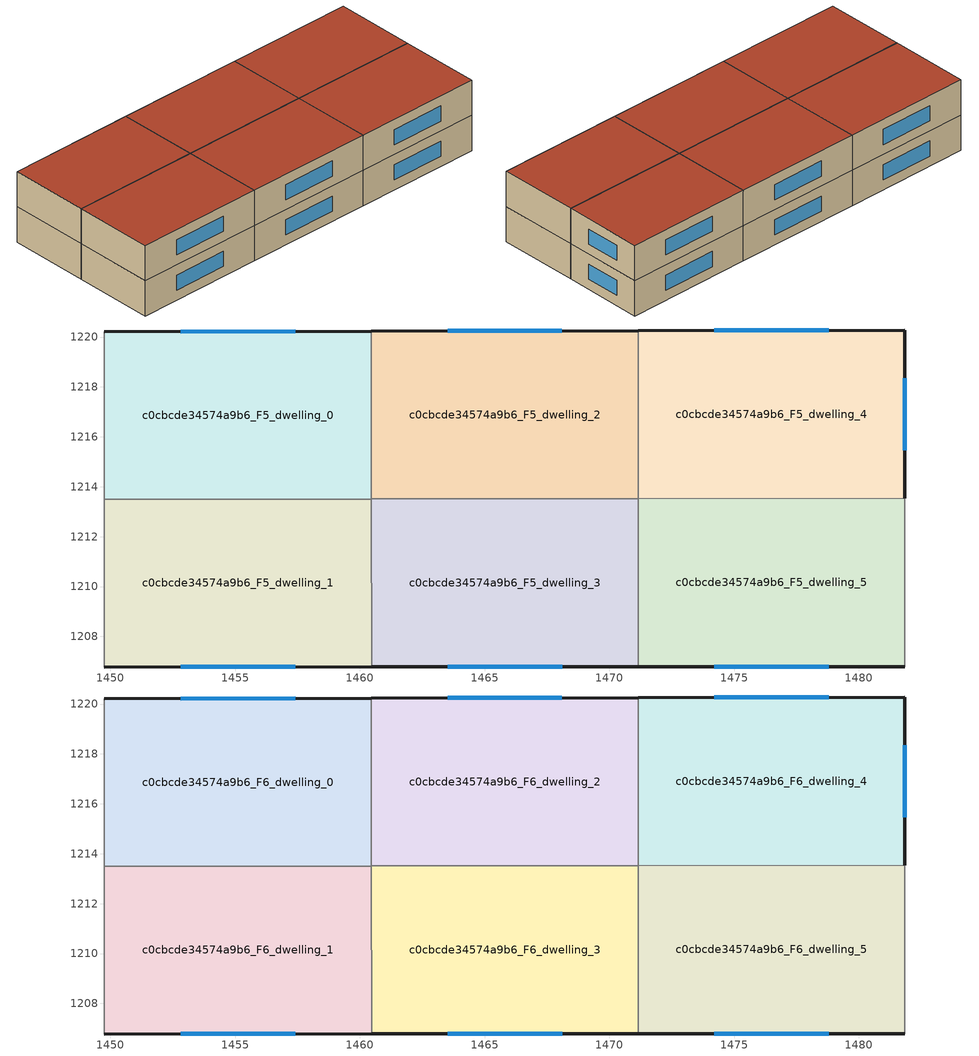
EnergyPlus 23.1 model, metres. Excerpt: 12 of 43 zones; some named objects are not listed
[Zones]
c0cbcde34574a9b6_F5_dwelling_0
 floor to c0cbcde34574a9b6_F4_dwelling_0 (EU_floor_Construction): 1460.46,1220.24 1460.46,1213.5 1449.75,1213.5 1449.75,1220.22 z15
 wall outside (EU_wall_Construction): 1460.46,1220.24 1449.75,1220.22 z15:18
 wall adiabatic (EU_wall_Construction): 1449.75,1220.22 1449.75,1213.5 z15:18
 wall to c0cbcde34574a9b6_F5_dwelling_1 (EU_wall_Construction): 1449.75,1213.5 1460.46,1213.5 z15:18
 wall to c0cbcde34574a9b6_F5_dwelling_2 (EU_wall_Construction): 1460.46,1213.51 1460.46,1220.24 z15:18
 window (EU_Window_Construction): 1457.4,1220.23 1452.81,1220.22 z15.86:17.14
c0cbcde34574a9b6_F5_dwelling_1
 floor to c0cbcde34574a9b6_F4_dwelling_1 (EU_floor_Construction): 1460.46,1213.5 1460.47,1206.78 1449.75,1206.77 1449.75,1213.5 z15
 wall outside (EU_wall_Construction): 1449.75,1206.77 1460.47,1206.78 z15:18
 wall adiabatic (EU_wall_Construction): 1449.75,1213.5 1449.75,1206.77 z15:18
 wall to c0cbcde34574a9b6_F5_dwelling_3 (EU_wall_Construction): 1460.47,1206.78 1460.46,1213.5 z15:18
 window (EU_Window_Construction): 1452.81,1206.77 1457.41,1206.78 z15.86:17.14
c0cbcde34574a9b6_F5_dwelling_2
 floor to c0cbcde34574a9b6_F4_dwelling_2 (EU_floor_Construction): 1471.16,1220.26 1471.16,1213.52 1460.46,1213.51 1460.46,1220.24 z15
 wall outside (EU_wall_Construction): 1471.16,1220.26 1460.46,1220.24 z15:18
 wall to c0cbcde34574a9b6_F5_dwelling_3 (EU_wall_Construction): 1460.46,1213.51 1471.16,1213.52 z15:18
 wall to c0cbcde34574a9b6_F5_dwelling_4 (EU_wall_Construction): 1471.16,1213.53 1471.16,1220.26 z15:18
 window (EU_Window_Construction): 1468.1,1220.26 1463.52,1220.25 z15.86:17.14
c0cbcde34574a9b6_F5_dwelling_3
 floor to c0cbcde34574a9b6_F4_dwelling_3 (EU_floor_Construction): 1471.16,1213.52 1471.16,1206.78 1460.47,1206.78 1460.46,1213.51 z15
 wall outside (EU_wall_Construction): 1460.47,1206.78 1471.16,1206.78 z15:18
 wall to c0cbcde34574a9b6_F5_dwelling_5 (EU_wall_Construction): 1471.16,1206.78 1471.16,1213.52 z15:18
 window (EU_Window_Construction): 1463.52,1206.78 1468.11,1206.78 z15.86:17.14
c0cbcde34574a9b6_F5_dwelling_4
 floor to c0cbcde34574a9b6_F4_dwelling_4 (EU_floor_Construction): 1481.84,1220.28 1481.84,1213.53 1471.16,1213.53 1471.16,1220.26 z15
 wall outside (EU_wall_Construction): 1481.84,1213.53 1481.84,1220.28 1471.16,1220.26 z15:18
 wall to c0cbcde34574a9b6_F5_dwelling_5 (EU_wall_Construction): 1471.16,1213.53 1481.84,1213.53 z15:18
 window (EU_Window_Construction): 1478.79,1220.28 1474.21,1220.27 / 1481.84,1215.46 1481.84,1218.36 z15.86:17.14
c0cbcde34574a9b6_F5_dwelling_5
 floor to c0cbcde34574a9b6_F4_dwelling_5 (EU_floor_Construction): 1481.84,1213.53 1481.84,1206.79 1471.16,1206.78 1471.16,1213.53 z15
 wall outside (EU_wall_Construction): 1471.16,1206.78 1481.84,1206.79 z15:18
 wall adiabatic (EU_wall_Construction): 1481.84,1206.79 1481.84,1213.53 z15:18
 window (EU_Window_Construction): 1474.22,1206.79 1478.79,1206.79 z15.86:17.14
c0cbcde34574a9b6_F6_dwelling_0
 floor to c0cbcde34574a9b6_F5_dwelling_0 (EU_floor_Construction): 1460.46,1220.24 1460.46,1213.5 1449.75,1213.5 1449.75,1220.22 z18
 wall outside (EU_wall_Construction): 1460.46,1220.24 1449.75,1220.22 z18:21
 wall adiabatic (EU_wall_Construction): 1449.75,1220.22 1449.75,1213.5 z18:21
 wall to c0cbcde34574a9b6_F6_dwelling_1 (EU_wall_Construction): 1449.75,1213.5 1460.46,1213.5 z18:21
 wall to c0cbcde34574a9b6_F6_dwelling_2 (EU_wall_Construction): 1460.46,1213.51 1460.46,1220.24 z18:21
 window (EU_Window_Construction): 1457.4,1220.23 1452.81,1220.22 z18.86:20.14
 roof outside (EU_roof_Construction): 1460.46,1213.5 1460.46,1220.24 1449.75,1220.22 1449.75,1213.5 z21
c0cbcde34574a9b6_F6_dwelling_1
 floor to c0cbcde34574a9b6_F5_dwelling_1 (EU_floor_Construction): 1460.46,1213.5 1460.47,1206.78 1449.75,1206.77 1449.75,1213.5 z18
 wall outside (EU_wall_Construction): 1449.75,1206.77 1460.47,1206.78 z18:21
 wall adiabatic (EU_wall_Construction): 1449.75,1213.5 1449.75,1206.77 z18:21
 wall to c0cbcde34574a9b6_F6_dwelling_3 (EU_wall_Construction): 1460.47,1206.78 1460.46,1213.5 z18:21
 window (EU_Window_Construction): 1452.81,1206.77 1457.41,1206.78 z18.86:20.14
 roof outside (EU_roof_Construction): 1460.47,1206.78 1460.46,1213.5 1449.75,1213.5 1449.75,1206.77 z21
c0cbcde34574a9b6_F6_dwelling_2
 floor to c0cbcde34574a9b6_F5_dwelling_2 (EU_floor_Construction): 1471.16,1220.26 1471.16,1213.52 1460.46,1213.51 1460.46,1220.24 z18
 wall outside (EU_wall_Construction): 1471.16,1220.26 1460.46,1220.24 z18:21
 wall to c0cbcde34574a9b6_F6_dwelling_3 (EU_wall_Construction): 1460.46,1213.51 1471.16,1213.52 z18:21
 wall to c0cbcde34574a9b6_F6_dwelling_4 (EU_wall_Construction): 1471.16,1213.53 1471.16,1220.26 z18:21
 window (EU_Window_Construction): 1468.1,1220.26 1463.52,1220.25 z18.86:20.14
 roof outside (EU_roof_Construction): 1471.16,1213.52 1471.16,1220.26 1460.46,1220.24 1460.46,1213.51 z21
c0cbcde34574a9b6_F6_dwelling_3
 floor to c0cbcde34574a9b6_F5_dwelling_3 (EU_floor_Construction): 1471.16,1213.52 1471.16,1206.78 1460.47,1206.78 1460.46,1213.51 z18
 wall outside (EU_wall_Construction): 1460.47,1206.78 1471.16,1206.78 z18:21
 wall to c0cbcde34574a9b6_F6_dwelling_5 (EU_wall_Construction): 1471.16,1206.78 1471.16,1213.52 z18:21
 window (EU_Window_Construction): 1463.52,1206.78 1468.11,1206.78 z18.86:20.14
 roof outside (EU_roof_Construction): 1471.16,1206.78 1471.16,1213.52 1460.46,1213.51 1460.47,1206.78 z21
c0cbcde34574a9b6_F6_dwelling_4
 floor to c0cbcde34574a9b6_F5_dwelling_4 (EU_floor_Construction): 1481.84,1220.28 1481.84,1213.53 1471.16,1213.53 1471.16,1220.26 z18
 wall outside (EU_wall_Construction): 1481.84,1213.53 1481.84,1220.28 1471.16,1220.26 z18:21
 wall to c0cbcde34574a9b6_F6_dwelling_5 (EU_wall_Construction): 1471.16,1213.53 1481.84,1213.53 z18:21
 window (EU_Window_Construction): 1478.79,1220.28 1474.21,1220.27 / 1481.84,1215.46 1481.84,1218.36 z18.86:20.14
 roof outside (EU_roof_Construction): 1481.84,1213.53 1481.84,1220.28 1471.16,1220.26 1471.16,1213.53 z21
c0cbcde34574a9b6_F6_dwelling_5
 floor to c0cbcde34574a9b6_F5_dwelling_5 (EU_floor_Construction): 1481.84,1213.53 1481.84,1206.79 1471.16,1206.78 1471.16,1213.53 z18
 wall outside (EU_wall_Construction): 1471.16,1206.78 1481.84,1206.79 z18:21
 wall adiabatic (EU_wall_Construction): 1481.84,1206.79 1481.84,1213.53 z18:21
 window (EU_Window_Construction): 1474.22,1206.79 1478.79,1206.79 z18.86:20.14
 roof outside (EU_roof_Construction): 1481.84,1206.79 1481.84,1213.53 1471.16,1213.53 1471.16,1206.78 z21
[Building]
EU S2 Campaign: North Axis=0; Terrain=City; Solar Distribution=FullExterior
[Site:Location]
Helsinki-Vantaa.AP: Latitude=60.317; Longitude=24.963; Time Zone=2; Elevation=54.6
[SizingPeriod:WeatherFileDays]
AnnualSizingPeriod: Begin Month=1; Begin Day of Month=1; End Month=12; End Day of Month=31; Day of Week for Start Day=Monday; Use Weather File Daylight Saving Period=No; Use Weather File Rain and Snow Indicators=No
[MATERIAL]
EU_InternalMass_Material: Roughness=MediumRough; Thickness=0.1; Conductivity=1; Density=1800; Specific Heat=900; Thermal Absorptance=0.9; Solar Absorptance=0.7; Visible Absorptance=0.7
[MATERIAL:NOMASS] Roughness=MediumRough; Thermal Absorptance=0.9; Solar Absorptance=0.7; Visible Absorptance=0.7
Name | Thermal Resistance
EU_wall_NoMass | 1.10183
EU_roof_NoMass; EU_floor_NoMass | 1.70606
[WINDOWMATERIAL:SIMPLEGLAZINGSYSTEM]
EU_Window_SimpleGlazing: UFactor=3.11035; Solar Heat Gain Coefficient=0.8; Visible Transmittance=0.8
[CONSTRUCTION]
EU_wall_Construction: EU_wall_NoMass
EU_roof_Construction: EU_roof_NoMass
EU_floor_Construction: EU_floor_NoMass
EU_Window_Construction: EU_Window_SimpleGlazing
EU_InternalMass_Construction: EU_InternalMass_Material
[ZONE] Type=1; Multiplier=1; Ceiling Height=autocalculate; Floor Area=autocalculate; Part of Total Floor Area=Yes
Name | Volume
c0cbcde34574a9b6_F5_dwelling_0; c0cbcde34574a9b6_F6_dwelling_0 | 216.108
c0cbcde34574a9b6_F5_dwelling_1; c0cbcde34574a9b6_F6_dwelling_1 | 216.114
c0cbcde34574a9b6_F5_dwelling_2; c0cbcde34574a9b6_F6_dwelling_2 | 216.132
c0cbcde34574a9b6_F5_dwelling_3; c0cbcde34574a9b6_F6_dwelling_3 | 216.101
c0cbcde34574a9b6_F5_dwelling_4; c0cbcde34574a9b6_F6_dwelling_4 | 216.125
c0cbcde34574a9b6_F5_dwelling_5; c0cbcde34574a9b6_F6_dwelling_5 | 216.119
[INTERNALMASS] Construction=EU_InternalMass_Construction
Name | Zone or ZoneList | Surface Area
c0cbcde34574a9b6_F5_dwelling_0_EU_InternalMass | c0cbcde34574a9b6_F5_dwelling_0 | 72.0361
c0cbcde34574a9b6_F5_dwelling_1_EU_InternalMass | c0cbcde34574a9b6_F5_dwelling_1 | 72.0382
c0cbcde34574a9b6_F5_dwelling_2_EU_InternalMass | c0cbcde34574a9b6_F5_dwelling_2 | 72.0443
c0cbcde34574a9b6_F5_dwelling_3_EU_InternalMass | c0cbcde34574a9b6_F5_dwelling_3 | 72.0336
c0cbcde34574a9b6_F5_dwelling_4_EU_InternalMass | c0cbcde34574a9b6_F5_dwelling_4 | 72.0417
c0cbcde34574a9b6_F5_dwelling_5_EU_InternalMass | c0cbcde34574a9b6_F5_dwelling_5 | 72.0394
c0cbcde34574a9b6_F6_dwelling_0_EU_InternalMass | c0cbcde34574a9b6_F6_dwelling_0 | 72.0361
c0cbcde34574a9b6_F6_dwelling_1_EU_InternalMass | c0cbcde34574a9b6_F6_dwelling_1 | 72.0382
c0cbcde34574a9b6_F6_dwelling_2_EU_InternalMass | c0cbcde34574a9b6_F6_dwelling_2 | 72.0443
c0cbcde34574a9b6_F6_dwelling_3_EU_InternalMass | c0cbcde34574a9b6_F6_dwelling_3 | 72.0336
c0cbcde34574a9b6_F6_dwelling_4_EU_InternalMass | c0cbcde34574a9b6_F6_dwelling_4 | 72.0417
c0cbcde34574a9b6_F6_dwelling_5_EU_InternalMass | c0cbcde34574a9b6_F6_dwelling_5 | 72.0394
[OTHEREQUIPMENT] Fuel Type=Electricity; Design Level Calculation Method=Watts/Area; Power per Zone Floor Area=1; Fraction Latent=0; Fraction Radiant=0; Fraction Lost=0; Carbon Dioxide Generation Rate=0; EndUse Subcategory=EU_Step8_InternalGains
Name | Zone or ZoneList or Space or SpaceList | Schedule
EU_Step8_InternalGain_c0cbcde34574a9b6_F5_dwelling_0_f000 | c0cbcde34574a9b6_F5_dwelling_0 | EU_Step8_GainSchedule_c0cbcde34574a9b6_F5_dwelling_0_f000
EU_Step8_InternalGain_c0cbcde34574a9b6_F5_dwelling_1_f000 | c0cbcde34574a9b6_F5_dwelling_1 | EU_Step8_GainSchedule_c0cbcde34574a9b6_F5_dwelling_1_f000
EU_Step8_InternalGain_c0cbcde34574a9b6_F5_dwelling_2_f000 | c0cbcde34574a9b6_F5_dwelling_2 | EU_Step8_GainSchedule_c0cbcde34574a9b6_F5_dwelling_2_f000
EU_Step8_InternalGain_c0cbcde34574a9b6_F5_dwelling_3_f000 | c0cbcde34574a9b6_F5_dwelling_3 | EU_Step8_GainSchedule_c0cbcde34574a9b6_F5_dwelling_3_f000
EU_Step8_InternalGain_c0cbcde34574a9b6_F5_dwelling_4_f000 | c0cbcde34574a9b6_F5_dwelling_4 | EU_Step8_GainSchedule_c0cbcde34574a9b6_F5_dwelling_4_f000
EU_Step8_InternalGain_c0cbcde34574a9b6_F5_dwelling_5_f000 | c0cbcde34574a9b6_F5_dwelling_5 | EU_Step8_GainSchedule_c0cbcde34574a9b6_F5_dwelling_5_f000
EU_Step8_InternalGain_c0cbcde34574a9b6_F6_dwelling_0_f000 | c0cbcde34574a9b6_F6_dwelling_0 | EU_Step8_GainSchedule_c0cbcde34574a9b6_F6_dwelling_0_f000
EU_Step8_InternalGain_c0cbcde34574a9b6_F6_dwelling_1_f000 | c0cbcde34574a9b6_F6_dwelling_1 | EU_Step8_GainSchedule_c0cbcde34574a9b6_F6_dwelling_1_f000
EU_Step8_InternalGain_c0cbcde34574a9b6_F6_dwelling_2_f000 | c0cbcde34574a9b6_F6_dwelling_2 | EU_Step8_GainSchedule_c0cbcde34574a9b6_F6_dwelling_2_f000
EU_Step8_InternalGain_c0cbcde34574a9b6_F6_dwelling_3_f000 | c0cbcde34574a9b6_F6_dwelling_3 | EU_Step8_GainSchedule_c0cbcde34574a9b6_F6_dwelling_3_f000
EU_Step8_InternalGain_c0cbcde34574a9b6_F6_dwelling_4_f000 | c0cbcde34574a9b6_F6_dwelling_4 | EU_Step8_GainSchedule_c0cbcde34574a9b6_F6_dwelling_4_f000
EU_Step8_InternalGain_c0cbcde34574a9b6_F6_dwelling_5_f000 | c0cbcde34574a9b6_F6_dwelling_5 | EU_Step8_GainSchedule_c0cbcde34574a9b6_F6_dwelling_5_f000
[ZONEVENTILATION:DESIGNFLOWRATE] Schedule=EU_AlwaysOn; Design Flow Rate Calculation Method=AirChanges/Hour; Air Changes per Hour=0.756316; Ventilation Type=Natural; Fan Pressure Rise=0; Fan Total Efficiency=1; Constant Term Coefficient=1; Temperature Term Coefficient=0; Velocity Term Coefficient=0; Velocity Squared Term Coefficient=0; Minimum Indoor Temperature=-100; Maximum Indoor Temperature=100; Delta Temperature=-100; Minimum Outdoor Temperature=-100; Maximum Outdoor Temperature=100; Maximum Wind Speed=40
Name | Zone or ZoneList or Space or SpaceList
EU_ConstantAir_c0cbcde34574a9b6_F5_dwelling_0 | c0cbcde34574a9b6_F5_dwelling_0
EU_ConstantAir_c0cbcde34574a9b6_F5_dwelling_1 | c0cbcde34574a9b6_F5_dwelling_1
EU_ConstantAir_c0cbcde34574a9b6_F5_dwelling_2 | c0cbcde34574a9b6_F5_dwelling_2
EU_ConstantAir_c0cbcde34574a9b6_F5_dwelling_3 | c0cbcde34574a9b6_F5_dwelling_3
EU_ConstantAir_c0cbcde34574a9b6_F5_dwelling_4 | c0cbcde34574a9b6_F5_dwelling_4
EU_ConstantAir_c0cbcde34574a9b6_F5_dwelling_5 | c0cbcde34574a9b6_F5_dwelling_5
EU_ConstantAir_c0cbcde34574a9b6_F6_dwelling_0 | c0cbcde34574a9b6_F6_dwelling_0
EU_ConstantAir_c0cbcde34574a9b6_F6_dwelling_1 | c0cbcde34574a9b6_F6_dwelling_1
EU_ConstantAir_c0cbcde34574a9b6_F6_dwelling_2 | c0cbcde34574a9b6_F6_dwelling_2
EU_ConstantAir_c0cbcde34574a9b6_F6_dwelling_3 | c0cbcde34574a9b6_F6_dwelling_3
EU_ConstantAir_c0cbcde34574a9b6_F6_dwelling_4 | c0cbcde34574a9b6_F6_dwelling_4
EU_ConstantAir_c0cbcde34574a9b6_F6_dwelling_5 | c0cbcde34574a9b6_F6_dwelling_5
[HVACTEMPLATE:ZONE:IDEALLOADSAIRSYSTEM] System Availability Schedule=EU_AlwaysOn; Maximum Heating Supply Air Temperature=50; Minimum Cooling Supply Air Temperature=13; Maximum Heating Supply Air Humidity Ratio=0.0156; Minimum Cooling Supply Air Humidity Ratio=0.0077; Heating Limit=NoLimit; Cooling Limit=NoLimit; Heating Availability Schedule=EU_AlwaysOn; Cooling Availability Schedule=EU_CoolingOff; Dehumidification Control Type=ConstantSensibleHeatRatio; Cooling Sensible Heat Ratio=0.7; Dehumidification Setpoint=60; Humidification Control Type=None; Humidification Setpoint=30; Outdoor Air Method=None; Outdoor Air Flow Rate per Person=0.00944; Outdoor Air Flow Rate per Zone Floor Area=0; Outdoor Air Flow Rate per Zone=0; Demand Controlled Ventilation Type=None; Outdoor Air Economizer Type=NoEconomizer; Heat Recovery Type=None; Sensible Heat Recovery Effectiveness=0.7; Latent Heat Recovery Effectiveness=0.65
Name | Template Thermostat
c0cbcde34574a9b6_F5_dwelling_0 | EU_HeatOnly_c0cbcde34574a9b6_F5_dwelling_0
c0cbcde34574a9b6_F5_dwelling_1 | EU_HeatOnly_c0cbcde34574a9b6_F5_dwelling_1
c0cbcde34574a9b6_F5_dwelling_2 | EU_HeatOnly_c0cbcde34574a9b6_F5_dwelling_2
c0cbcde34574a9b6_F5_dwelling_3 | EU_HeatOnly_c0cbcde34574a9b6_F5_dwelling_3
c0cbcde34574a9b6_F5_dwelling_4 | EU_HeatOnly_c0cbcde34574a9b6_F5_dwelling_4
c0cbcde34574a9b6_F5_dwelling_5 | EU_HeatOnly_c0cbcde34574a9b6_F5_dwelling_5
c0cbcde34574a9b6_F6_dwelling_0 | EU_HeatOnly_c0cbcde34574a9b6_F6_dwelling_0
c0cbcde34574a9b6_F6_dwelling_1 | EU_HeatOnly_c0cbcde34574a9b6_F6_dwelling_1
c0cbcde34574a9b6_F6_dwelling_2 | EU_HeatOnly_c0cbcde34574a9b6_F6_dwelling_2
c0cbcde34574a9b6_F6_dwelling_3 | EU_HeatOnly_c0cbcde34574a9b6_F6_dwelling_3
c0cbcde34574a9b6_F6_dwelling_4 | EU_HeatOnly_c0cbcde34574a9b6_F6_dwelling_4
c0cbcde34574a9b6_F6_dwelling_5 | EU_HeatOnly_c0cbcde34574a9b6_F6_dwelling_5
[SIZING:ZONE] Zone Cooling Design Supply Air Temperature Input Method=SupplyAirTemperature; Zone Cooling Design Supply Air Temperature=13; Zone Heating Design Supply Air Temperature Input Method=SupplyAirTemperature; Zone Heating Design Supply Air Temperature=50; Zone Cooling Design Supply Air Humidity Ratio=0.008; Zone Heating Design Supply Air Humidity Ratio=0.008; Cooling Design Air Flow Method=DesignDay; Cooling Design Air Flow Rate=0; Cooling Minimum Air Flow per Zone Floor Area=0.000762; Cooling Minimum Air Flow=0; Cooling Minimum Air Flow Fraction=0.2; Heating Design Air Flow Method=DesignDay; Heating Design Air Flow Rate=0; Heating Maximum Air Flow per Zone Floor Area=0.002032; Heating Maximum Air Flow=0.141576; Heating Maximum Air Flow Fraction=0.3; Account for Dedicated Outdoor Air System=No; Dedicated Outdoor Air System Control Strategy=NeutralSupplyAir; Dedicated Outdoor Air Low Setpoint Temperature for Design=autosize; Dedicated Outdoor Air High Setpoint Temperature for Design=autosize; Zone Load Sizing Method=Sensible Load Only No Latent Load; Zone Latent Cooling Design Supply Air Humidity Ratio Input Method=HumidityRatioDifference; Zone Cooling Design Supply Air Humidity Ratio Difference=0.005; Zone Latent Heating Design Supply Air Humidity Ratio Input Method=HumidityRatioDifference; Zone Humidification Design Supply Air Humidity Ratio Difference=0.005
c0cbcde34574a9b6_F5_dwelling_0; c0cbcde34574a9b6_F5_dwelling_1; c0cbcde34574a9b6_F5_dwelling_2; c0cbcde34574a9b6_F5_dwelling_3; c0cbcde34574a9b6_F5_dwelling_4; c0cbcde34574a9b6_F5_dwelling_5; c0cbcde34574a9b6_F6_dwelling_0; c0cbcde34574a9b6_F6_dwelling_1; c0cbcde34574a9b6_F6_dwelling_2; c0cbcde34574a9b6_F6_dwelling_3; c0cbcde34574a9b6_F6_dwelling_4; c0cbcde34574a9b6_F6_dwelling_5
[SCHEDULE:CONSTANT]
Name | Hourly Value
EU_AlwaysOn | 1
EU_CoolingOff | 0
[SCHEDULE:FILE] Column Number=1; Rows to Skip at Top=0; Number of Hours of Data=8760; Column Separator=Comma; Interpolate to Timestep=No; Minutes per Item=60; Adjust Schedule for Daylight Savings=Yes
Name | File
EU_Step8_GainSchedule_c0cbcde34574a9b6_F5_dwelling_0_f000 | ../../schedules/c0cbcde34574a9b6/c0cbcde34574a9b6_F5_dwelling_0_f000_gain.csv
EU_Step8_GainSchedule_c0cbcde34574a9b6_F5_dwelling_1_f000 | ../../schedules/c0cbcde34574a9b6/c0cbcde34574a9b6_F5_dwelling_1_f000_gain.csv
EU_Step8_GainSchedule_c0cbcde34574a9b6_F5_dwelling_2_f000 | ../../schedules/c0cbcde34574a9b6/c0cbcde34574a9b6_F5_dwelling_2_f000_gain.csv
EU_Step8_GainSchedule_c0cbcde34574a9b6_F5_dwelling_3_f000 | ../../schedules/c0cbcde34574a9b6/c0cbcde34574a9b6_F5_dwelling_3_f000_gain.csv
EU_Step8_GainSchedule_c0cbcde34574a9b6_F5_dwelling_4_f000 | ../../schedules/c0cbcde34574a9b6/c0cbcde34574a9b6_F5_dwelling_4_f000_gain.csv
EU_Step8_GainSchedule_c0cbcde34574a9b6_F5_dwelling_5_f000 | ../../schedules/c0cbcde34574a9b6/c0cbcde34574a9b6_F5_dwelling_5_f000_gain.csv
EU_Step8_GainSchedule_c0cbcde34574a9b6_F6_dwelling_0_f000 | ../../schedules/c0cbcde34574a9b6/c0cbcde34574a9b6_F6_dwelling_0_f000_gain.csv
EU_Step8_GainSchedule_c0cbcde34574a9b6_F6_dwelling_1_f000 | ../../schedules/c0cbcde34574a9b6/c0cbcde34574a9b6_F6_dwelling_1_f000_gain.csv
EU_Step8_GainSchedule_c0cbcde34574a9b6_F6_dwelling_2_f000 | ../../schedules/c0cbcde34574a9b6/c0cbcde34574a9b6_F6_dwelling_2_f000_gain.csv
EU_Step8_GainSchedule_c0cbcde34574a9b6_F6_dwelling_3_f000 | ../../schedules/c0cbcde34574a9b6/c0cbcde34574a9b6_F6_dwelling_3_f000_gain.csv
EU_Step8_GainSchedule_c0cbcde34574a9b6_F6_dwelling_4_f000 | ../../schedules/c0cbcde34574a9b6/c0cbcde34574a9b6_F6_dwelling_4_f000_gain.csv
EU_Step8_GainSchedule_c0cbcde34574a9b6_F6_dwelling_5_f000 | ../../schedules/c0cbcde34574a9b6/c0cbcde34574a9b6_F6_dwelling_5_f000_gain.csv
